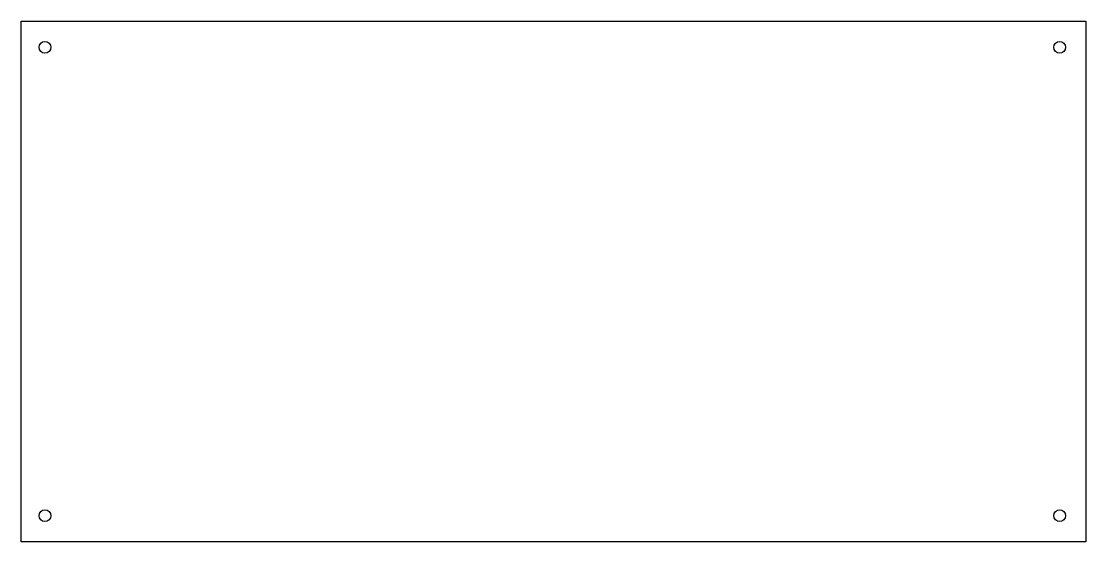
# Model space of a CAD drawing. Header units: millimetres. Extents: x -225 to 225, y -110 to 110.
import ezdxf

# ---------------------------------------------------------------- set-up
doc = ezdxf.new("R2010")
doc.units = ezdxf.units.MM
doc.layers.get('0').update_dxf_attribs({"linetype": 'CONTINUOUS'})

msp = doc.modelspace()

# ---------------------------------------------------------------- linework, layer by layer
msp.add_lwpolyline([(-225, -110), (-225, 110), (225, 110), (225, -110)], close=True)
for centre in [(-215, 99), (214, 99), (-215, -99), (214, -99)]:
    msp.add_circle(centre, 2.5)

doc.saveas('drawing.dxf')
